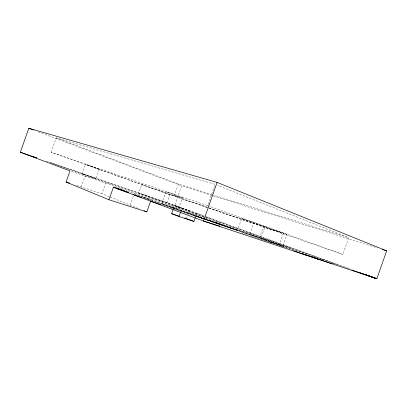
<?xml version="1.0" encoding="UTF-8"?>
<svg xmlns="http://www.w3.org/2000/svg" width="407" height="407" viewBox="0 0 407 407"><rect width="100%" height="100%" fill="white"/><g stroke="black" fill="none" stroke-linecap="round" stroke-linejoin="round"><path stroke-width="0.31" stroke-dasharray="2.04 1.53" d="M173.275 208.989L174.511 205.474L189.23 210.521L187.617 215.11M180.749 211.777L182.005 208.201L174.511 205.474M186.411 218.549L187.418 215.685M195.564 216.768L196.79 213.273L182.005 208.201M51.15 152.284L56.232 137.876L215.094 184.361L207.611 205.621L51.15 152.284L174.094 196.159L208.323 207.977M82.082 173.977L85.47 164.372L88.965 165.568L99.364 169.281L95.991 178.846L82.082 173.977L95.991 178.846M81.258 187.006L85.124 176.048L92.577 177.727L207.285 218.422M109.422 196.759L101.908 193.722L105.667 183.064L70.579 171.082M130.225 205.174L133.455 196.011M293.849 250.269L138.706 193.223L141.758 184.559L208.781 207.626M161.696 203.541L165.832 191.845L177.538 195.92L182.428 197.7L178.307 209.412L161.701 203.576L204.645 218.803M203.821 216.402L166.951 202.91L169.882 194.592L283.231 233.699L279.568 244.119L249.801 234.05L253.663 223.072L283.231 233.699M174.094 196.159L178.378 183.995L211.716 194.51M177.656 206.563L174.812 205.281L181.654 185.841L377.579 247.975M263.705 226.002L259.29 238.548L237.474 230.494L241.712 218.452L263.705 226.002L286.976 234.391L282.738 246.433L288.008 248.285M205.449 218.686L261.538 238.365L282.738 246.433L260.862 238.38L264.932 226.811L241.712 218.452M208.923 208.186L342.847 254.416L348.723 237.713L217.45 185.302M203.79 219.129L291.326 248.423L329.604 261.991M182.428 197.7L165.812 191.86M173.016 207.417L204.853 218.478M99.364 169.281L88.94 165.639M241.086 232.845L248.367 235.124M250.793 235.887L259.29 238.548M212.322 194.704L348.723 237.713M228.174 226.658L204.044 218.676M232.132 228.637L233.013 228.922L205.001 219.225L237.474 230.494L203.729 218.88M233.918 229.258L234.503 229.446M76.582 185.485L101.908 193.722M282.137 246.23L259.89 238.746L268.228 241.722M50.392 162.627L189.23 210.521M170.701 207.967L203.185 218.925M142.674 197.13L151.038 199.969L128.302 191.499M138.706 193.223L166.951 202.91M264.932 226.811L286.976 234.391M209.381 207.835L253.663 223.072M46.195 161.101L174.812 205.281M204.4 219.017L196.011 216.127L237.474 230.494M163.014 204.884L203.134 218.676M143.585 197.746L150.168 200.025M150.768 200.234L203.449 218.473M260.862 238.38L214.728 222.375L231.517 228.398L228.286 227.274M143.523 197.771L149.496 199.852M151.882 200.682L155.464 201.928M156.064 202.137L204.446 218.976M261.538 238.365L308.74 254.889M314.118 256.771L315.908 257.397M321.286 259.279L323.077 259.91M331.44 262.836L333.236 263.466M51.475 163.151L85.597 175.132M134.259 193.717L175.549 208.196M331.995 262.841L336.777 264.535M269.546 241.941L284.366 247.202M270.609 242.567L272.4 243.203M169.882 194.592L85.47 164.372M205.245 219.017L212.429 221.581M207.611 205.621L342.847 254.416M203.831 216.29L178.459 206.919M206.217 217.15L350 269.047M196.79 213.273L204.543 216.092M205.138 216.305L350.615 269.2M206.207 217.277L291.326 248.423M192.496 214.815L199.583 217.455M105.667 183.064L123.54 189.723M125.921 190.608L127.706 191.275M38.319 131.848L181.654 185.841M220.579 224.593L221.973 225.112M56.232 137.876L178.378 183.995M109.997 196.993L138.818 208.649"/><path stroke-width="0.61" d="M195.355 217.348L193.925 221.428L179.07 216.544L171.627 213.68L173.072 209.58M179.07 216.544L180.54 212.373M108.979 199.776L66.056 182.066L69.999 170.884L20.35 152.223L28.8 128.266L217.089 182.392L386.65 250.849L376.851 278.734L203.475 221.057L113.411 187.205L108.979 199.776L146.835 211.889L150.824 200.565M217.089 182.392L203.475 221.057L219.856 226.19M382.417 249.506L386.65 250.849M66.056 182.066L69.566 183.206M171.627 213.68L178.724 216.015M184.636 217.964L186.411 218.549M150.849 201.272L161.075 204.721M113.411 187.205L125.356 191.254M20.35 152.223L36.513 157.901M133.038 194.577L141.433 197.466M33.567 156.802L36.569 157.845M351.755 269.948L376.851 278.734L366.117 274.832M310.429 256.191L331.797 263.746M360.103 272.802L376.851 278.734L364.916 274.43M301.562 253.307L318.752 259.407L308.654 255.703M293.849 250.819L307.555 255.682M28.8 128.266L33.557 130.057M186.986 218.768L193.925 221.428M143.971 210.734L146.835 211.889M128.617 192.562L116.646 188.421L128.592 192.577"/></g></svg>
